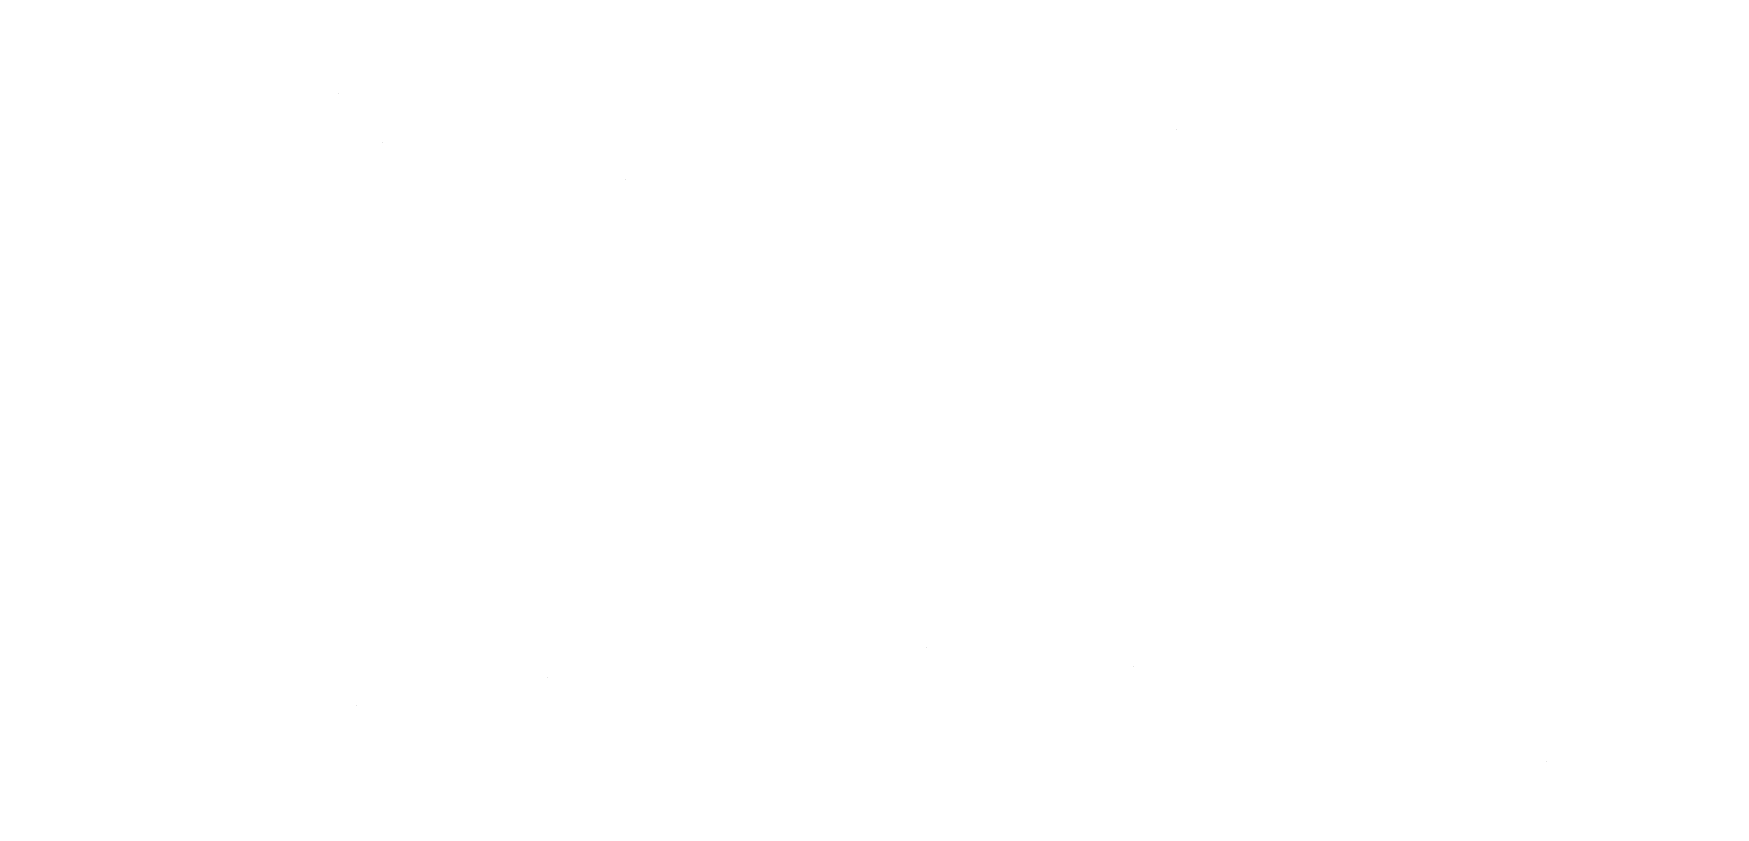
# Model space of a CAD drawing. Header units: millimetres. Extents: x -0.7 to 17.2, y -0.7 to 12.5.
# Drawn here: x 2.042 to 2.944, y 3.73 to 4.145 of the extents above; entities that cross this region are included whole.
import ezdxf

# ---------------------------------------------------------------- set-up
doc = ezdxf.new("R2010")
doc.units = ezdxf.units.MM
doc.layers.add('TEXT', color=7, linetype='Continuous')

msp = doc.modelspace()

# ---------------------------------------------------------------- linework, layer by layer
at = {"layer": 'TEXT', "color": 7, "lineweight": 0, "const_width": 0.0000000392}
for points in [[(2.09049, 4.14397), (2.09049, 4.14397), (2.08961, 4.13933), (2.08791, 4.13551), (2.08539, 4.13251), (2.08539, 4.13251), (2.08188, 4.13034), (2.07721, 4.12904), (2.07139, 4.12861), (2.07139, 4.12861), (2.06543, 4.12904), (2.06077, 4.13032), (2.05739, 4.13245), (2.05739, 4.13245), (2.05506, 4.13544), (2.05353, 4.13928), (2.0528, 4.14397), (2.06108, 4.14397), (2.06108, 4.14397), (2.06162, 4.14073), (2.06258, 4.13829), (2.06396, 4.13664), (2.06396, 4.13664), (2.06586, 4.1356), (2.06841, 4.13498), (2.07159, 4.13477), (2.07159, 4.13477), (2.07447, 4.13499), (2.07691, 4.13565), (2.07891, 4.13674), (2.07891, 4.13674), (2.08046, 4.13842), (2.08152, 4.14083), (2.0821, 4.14397), (2.09049, 4.14397)], [(2.13505, 4.09991), (2.13505, 4.09991), (2.13565, 4.1109), (2.13743, 4.12015), (2.14041, 4.12765), (2.14041, 4.12765), (2.14471, 4.13346), (2.15047, 4.13762), (2.15769, 4.14013), (2.15769, 4.14013), (2.16204, 4.14104), (2.16631, 4.14189), (2.17053, 4.14267), (2.17053, 4.14267), (2.17461, 4.14338), (2.17852, 4.14406), (2.18225, 4.14468), (2.18376, 4.1369), (2.18376, 4.1369), (2.1813, 4.13654), (2.17864, 4.13612), (2.17578, 4.13564), (2.17578, 4.13564), (2.17283, 4.13513), (2.1699, 4.13463), (2.16699, 4.13412), (2.16699, 4.13412), (2.16423, 4.13363), (2.16174, 4.13314), (2.15951, 4.13266), (2.15951, 4.13266), (2.15544, 4.13128), (2.15197, 4.129), (2.14911, 4.12584), (2.14911, 4.12584), (2.14692, 4.12157), (2.14547, 4.11596), (2.14476, 4.10902), (2.14537, 4.10902), (2.14537, 4.10902), (2.14643, 4.11031), (2.14773, 4.11162), (2.14926, 4.11296), (2.14926, 4.11296), (2.15103, 4.11424), (2.15301, 4.11538), (2.15522, 4.11639), (2.15522, 4.11639), (2.15766, 4.11718), (2.1603, 4.11765), (2.16316, 4.11781), (2.16316, 4.11781), (2.16959, 4.11705), (2.17488, 4.1148), (2.17903, 4.11104), (2.17903, 4.11104), (2.182, 4.10607), (2.18379, 4.10021), (2.18438, 4.09346), (2.18438, 4.09346), (2.18403, 4.08778), (2.18299, 4.08276), (2.18125, 4.0784), (2.18125, 4.0784), (2.17889, 4.0747), (2.17599, 4.07168), (2.17256, 4.06935), (2.17256, 4.06935), (2.16865, 4.0677), (2.16434, 4.0667), (2.15962, 4.06637), (2.15962, 4.06637), (2.15265, 4.06733), (2.14669, 4.07019), (2.14173, 4.07496), (2.14173, 4.07496), (2.13803, 4.08155), (2.1358, 4.08987), (2.13505, 4.09991)], [(2.9063, 4.14397), (2.9063, 4.14397), (2.90542, 4.13933), (2.90372, 4.13551), (2.9012, 4.13251), (2.9012, 4.13251), (2.89769, 4.13034), (2.89302, 4.12904), (2.8872, 4.12861), (2.8872, 4.12861), (2.88124, 4.12904), (2.87658, 4.13032), (2.8732, 4.13245), (2.8732, 4.13245), (2.87087, 4.13544), (2.86934, 4.13928), (2.86861, 4.14397), (2.87689, 4.14397), (2.87689, 4.14397), (2.87744, 4.14073), (2.8784, 4.13829), (2.87977, 4.13664), (2.87977, 4.13664), (2.88168, 4.1356), (2.88422, 4.13498), (2.8874, 4.13477), (2.8874, 4.13477), (2.89028, 4.13499), (2.89272, 4.13565), (2.89472, 4.13674), (2.89472, 4.13674), (2.89627, 4.13842), (2.89733, 4.14083), (2.89791, 4.14397), (2.9063, 4.14397)], [(2.05501, 4.08849), (2.055, 4.08754), (2.05497, 4.08633), (2.05491, 4.08485), (2.05491, 4.08485), (2.05484, 4.08323), (2.05475, 4.08161), (2.05466, 4.07999), (2.05466, 4.07999), (2.05456, 4.07849), (2.05448, 4.07721), (2.05441, 4.07616), (2.08341, 4.12153), (2.09433, 4.12153), (2.09433, 4.06737), (2.08604, 4.06737), (2.08604, 4.0993), (2.08604, 4.0993), (2.08605, 4.10049), (2.08606, 4.10191), (2.08609, 4.10355), (2.08609, 4.10355), (2.08613, 4.10529), (2.08618, 4.10703), (2.08624, 4.10875), (2.08624, 4.10875), (2.08631, 4.11033), (2.08638, 4.11162), (2.08644, 4.11264), (2.05764, 4.06737), (2.04663, 4.06737), (2.04663, 4.12153), (2.05502, 4.12153), (2.05501, 4.08849)], [(2.21893, 4.12245), (2.21893, 4.12245), (2.22496, 4.12197), (2.22984, 4.12052), (2.23358, 4.11811), (2.23358, 4.11811), (2.23622, 4.11464), (2.2378, 4.11002), (2.23833, 4.10426), (2.23833, 4.06738), (2.23186, 4.06738), (2.23014, 4.07506), (2.22974, 4.07506), (2.22974, 4.07506), (2.22734, 4.07235), (2.22487, 4.07016), (2.22231, 4.06849), (2.22231, 4.06849), (2.21939, 4.06731), (2.2158, 4.0666), (2.21155, 4.06637), (2.21155, 4.06637), (2.20691, 4.0668), (2.20283, 4.06809), (2.19932, 4.07025), (2.19932, 4.07025), (2.19662, 4.07334), (2.19501, 4.0774), (2.19447, 4.08243), (2.19447, 4.08243), (2.19518, 4.08741), (2.1973, 4.09157), (2.20083, 4.09491), (2.20083, 4.09491), (2.20584, 4.0974), (2.21238, 4.099), (2.22044, 4.09971), (2.22964, 4.10001), (2.22964, 4.10325), (2.22964, 4.10325), (2.22931, 4.1073), (2.22833, 4.11043), (2.2267, 4.11264), (2.2267, 4.11264), (2.22448, 4.1141), (2.22172, 4.11498), (2.21842, 4.11527), (2.21842, 4.11527), (2.21564, 4.11513), (2.21294, 4.11471), (2.21034, 4.11401), (2.21034, 4.11401), (2.20783, 4.11313), (2.20544, 4.11216), (2.20316, 4.11113), (2.20043, 4.1178), (2.20043, 4.1178), (2.20294, 4.11901), (2.20574, 4.12011), (2.20882, 4.12108), (2.20882, 4.12108), (2.2121, 4.12184), (2.21547, 4.12229), (2.21893, 4.12245)], [(2.28714, 4.12154), (2.29684, 4.12154), (2.2737, 4.09546), (2.29876, 4.06737), (2.28845, 4.06737), (2.264, 4.09486), (2.264, 4.06737), (2.25511, 4.06737), (2.25511, 4.12154), (2.264, 4.12154), (2.264, 4.09526), (2.28714, 4.12154)], [(2.35657, 4.06636), (2.35657, 4.06636), (2.35196, 4.06669), (2.3477, 4.06766), (2.34379, 4.06929), (2.34379, 4.06929), (2.34032, 4.07161), (2.33738, 4.07464), (2.33499, 4.07839), (2.33499, 4.07839), (2.33322, 4.08288), (2.33216, 4.08814), (2.33181, 4.09416), (2.33181, 4.09416), (2.33218, 4.10041), (2.33329, 4.10584), (2.33515, 4.11043), (2.33515, 4.11043), (2.33763, 4.11424), (2.34065, 4.1173), (2.34419, 4.11963), (2.34419, 4.11963), (2.34817, 4.12126), (2.3525, 4.12223), (2.35718, 4.12256), (2.35718, 4.12256), (2.35991, 4.12246), (2.36257, 4.12218), (2.36516, 4.1217), (2.36516, 4.1217), (2.36756, 4.12109), (2.36965, 4.1204), (2.37143, 4.11963), (2.3687, 4.11225), (2.3687, 4.11225), (2.36699, 4.11284), (2.3651, 4.11342), (2.36303, 4.11397), (2.36303, 4.11397), (2.36092, 4.11442), (2.3589, 4.11469), (2.35698, 4.11478), (2.35698, 4.11478), (2.3481, 4.1125), (2.34278, 4.10566), (2.34101, 4.09426), (2.34101, 4.09426), (2.34144, 4.08824), (2.34274, 4.08324), (2.3449, 4.07926), (2.3449, 4.07926), (2.34791, 4.07637), (2.35177, 4.07463), (2.35647, 4.07405), (2.35647, 4.07405), (2.35931, 4.07415), (2.36192, 4.07446), (2.3643, 4.07496), (2.3643, 4.07496), (2.36649, 4.07561), (2.36856, 4.07636), (2.37051, 4.07719), (2.37051, 4.06931), (2.37051, 4.06931), (2.36863, 4.06844), (2.36662, 4.06771), (2.36449, 4.06713), (2.36449, 4.06713), (2.36216, 4.06671), (2.35951, 4.06645), (2.35657, 4.06636)], [(2.46773, 4.12154), (2.46773, 4.06737), (2.45974, 4.06737), (2.45974, 4.10193), (2.45974, 4.10193), (2.45976, 4.10337), (2.45981, 4.10485), (2.45989, 4.10638), (2.45989, 4.10638), (2.46, 4.10792), (2.46012, 4.10943), (2.46025, 4.11093), (2.45994, 4.11093), (2.44226, 4.06737), (2.43478, 4.06737), (2.4176, 4.11093), (2.4173, 4.11093), (2.4173, 4.11093), (2.41746, 4.10787), (2.41757, 4.10477), (2.4176, 4.10163), (2.4176, 4.06737), (2.40962, 4.06737), (2.40962, 4.12153), (2.42144, 4.12153), (2.43852, 4.07798), (2.4559, 4.12153), (2.46773, 4.12154)], [(2.50592, 4.12255), (2.50592, 4.12255), (2.51035, 4.12221), (2.51434, 4.1212), (2.5179, 4.11952), (2.5179, 4.11952), (2.52098, 4.11722), (2.52353, 4.11437), (2.52558, 4.11098), (2.52558, 4.11098), (2.52706, 4.1071), (2.52796, 4.1028), (2.52826, 4.09809), (2.52826, 4.09274), (2.49117, 4.09274), (2.49117, 4.09274), (2.49178, 4.0871), (2.49335, 4.08243), (2.49587, 4.07874), (2.49587, 4.07874), (2.49927, 4.07607), (2.50346, 4.07447), (2.50845, 4.07394), (2.50845, 4.07394), (2.51175, 4.07405), (2.5148, 4.07437), (2.51759, 4.0749), (2.51759, 4.0749), (2.52028, 4.07563), (2.52303, 4.07656), (2.52583, 4.07768), (2.52583, 4.0699), (2.52583, 4.0699), (2.52308, 4.06879), (2.52035, 4.0679), (2.51764, 4.06722), (2.51764, 4.06722), (2.51478, 4.06674), (2.51158, 4.06646), (2.50804, 4.06636), (2.50804, 4.06636), (2.50312, 4.06671), (2.49859, 4.06775), (2.49446, 4.06949), (2.49446, 4.06949), (2.49081, 4.07193), (2.48774, 4.07504), (2.48526, 4.07884), (2.48526, 4.07884), (2.48344, 4.0833), (2.48234, 4.08836), (2.48198, 4.09405), (2.48198, 4.09405), (2.48231, 4.0997), (2.4833, 4.10479), (2.48496, 4.10931), (2.48496, 4.10931), (2.48721, 4.11323), (2.49001, 4.11649), (2.49335, 4.11911), (2.49335, 4.11911), (2.49714, 4.12102), (2.50134, 4.12217), (2.50592, 4.12255)], [(2.61547, 4.12154), (2.61547, 4.06737), (2.542, 4.06737), (2.542, 4.12154), (2.55089, 4.12154), (2.55089, 4.07485), (2.57424, 4.07485), (2.57424, 4.12154), (2.58313, 4.12154), (2.58313, 4.07485), (2.60657, 4.07485), (2.60657, 4.12154), (2.61547, 4.12154)], [(2.65326, 4.12245), (2.65326, 4.12245), (2.65929, 4.12197), (2.66417, 4.12052), (2.66791, 4.11811), (2.66791, 4.11811), (2.67055, 4.11464), (2.67213, 4.11002), (2.67266, 4.10426), (2.67266, 4.06738), (2.66619, 4.06738), (2.66448, 4.07506), (2.66407, 4.07506), (2.66407, 4.07506), (2.66167, 4.07235), (2.6592, 4.07016), (2.65664, 4.06849), (2.65664, 4.06849), (2.65372, 4.06731), (2.65013, 4.0666), (2.64588, 4.06637), (2.64588, 4.06637), (2.64124, 4.0668), (2.63717, 4.06809), (2.63365, 4.07025), (2.63365, 4.07025), (2.63096, 4.07334), (2.62934, 4.0774), (2.6288, 4.08243), (2.6288, 4.08243), (2.62951, 4.08741), (2.63163, 4.09157), (2.63517, 4.09491), (2.63517, 4.09491), (2.64017, 4.0974), (2.64671, 4.099), (2.65477, 4.09971), (2.66397, 4.10001), (2.66397, 4.10325), (2.66397, 4.10325), (2.66364, 4.1073), (2.66266, 4.11043), (2.66104, 4.11264), (2.66104, 4.11264), (2.65881, 4.1141), (2.65605, 4.11498), (2.65275, 4.11527), (2.65275, 4.11527), (2.64997, 4.11513), (2.64727, 4.11471), (2.64467, 4.11401), (2.64467, 4.11401), (2.64217, 4.11313), (2.63977, 4.11216), (2.63749, 4.11113), (2.63477, 4.1178), (2.63477, 4.1178), (2.63727, 4.11901), (2.64007, 4.12011), (2.64315, 4.12108), (2.64315, 4.12108), (2.64643, 4.12184), (2.6498, 4.12229), (2.65326, 4.12245)], [(2.73067, 4.06737), (2.72168, 4.06737), (2.72168, 4.11416), (2.70571, 4.11416), (2.70571, 4.11416), (2.70472, 4.10351), (2.70351, 4.09433), (2.70207, 4.08662), (2.70207, 4.08662), (2.70035, 4.08029), (2.6983, 4.07522), (2.69591, 4.07142), (2.69591, 4.07142), (2.69312, 4.06878), (2.68989, 4.0672), (2.68621, 4.06667), (2.68621, 4.06667), (2.68534, 4.06668), (2.68448, 4.06673), (2.68363, 4.06682), (2.68363, 4.06682), (2.68284, 4.06695), (2.68215, 4.06713), (2.68156, 4.06737), (2.68156, 4.07404), (2.68156, 4.07404), (2.68198, 4.07392), (2.68241, 4.07382), (2.68288, 4.07374), (2.68288, 4.07374), (2.68335, 4.07369), (2.68382, 4.07365), (2.68429, 4.07364), (2.68429, 4.07364), (2.68768, 4.07493), (2.6906, 4.0788), (2.69303, 4.08526), (2.69303, 4.08526), (2.69505, 4.09445), (2.69671, 4.10655), (2.69803, 4.12154), (2.73067, 4.12154), (2.73067, 4.06737)], [(2.77988, 4.12154), (2.78958, 4.12154), (2.76644, 4.09546), (2.7915, 4.06737), (2.78119, 4.06737), (2.75674, 4.09486), (2.75674, 4.06737), (2.74785, 4.06737), (2.74785, 4.12154), (2.75674, 4.12154), (2.75674, 4.09526), (2.77988, 4.12154)], [(2.84839, 4.09456), (2.84839, 4.09456), (2.84764, 4.08627), (2.84536, 4.07933), (2.84158, 4.07374), (2.84158, 4.07374), (2.83649, 4.06964), (2.83034, 4.06718), (2.82313, 4.06636), (2.82313, 4.06636), (2.81852, 4.06673), (2.81426, 4.06782), (2.81035, 4.06965), (2.81035, 4.06965), (2.80687, 4.07217), (2.80393, 4.07537), (2.8015, 4.07924), (2.8015, 4.07924), (2.79971, 4.08375), (2.79863, 4.08886), (2.79827, 4.09456), (2.79827, 4.09456), (2.79902, 4.10283), (2.80128, 4.10974), (2.80504, 4.11527), (2.80504, 4.11527), (2.81009, 4.11931), (2.81622, 4.12174), (2.82343, 4.12255), (2.82343, 4.12255), (2.82815, 4.12218), (2.83248, 4.12109), (2.83641, 4.11926), (2.83641, 4.11926), (2.83988, 4.11675), (2.84282, 4.11358), (2.84521, 4.10976), (2.84521, 4.10976), (2.84698, 4.10531), (2.84804, 4.10024), (2.84839, 4.09456)], [(2.87082, 4.08849), (2.87081, 4.08754), (2.87078, 4.08633), (2.87072, 4.08485), (2.87072, 4.08485), (2.87065, 4.08323), (2.87057, 4.08161), (2.87047, 4.07999), (2.87047, 4.07999), (2.87038, 4.07849), (2.87029, 4.07721), (2.87022, 4.07616), (2.89922, 4.12153), (2.91014, 4.12153), (2.91014, 4.06737), (2.90185, 4.06737), (2.90185, 4.0993), (2.90185, 4.0993), (2.90186, 4.10049), (2.90188, 4.10191), (2.9019, 4.10355), (2.9019, 4.10355), (2.90194, 4.10529), (2.90199, 4.10703), (2.90205, 4.10875), (2.90205, 4.10875), (2.90212, 4.11033), (2.90219, 4.11162), (2.90225, 4.11264), (2.87345, 4.06737), (2.86244, 4.06737), (2.86244, 4.12153), (2.87083, 4.12153), (2.87082, 4.08849)], [(2.16033, 4.07375), (2.16443, 4.07422), (2.16796, 4.07563), (2.17094, 4.07799), (2.17094, 4.07799), (2.17318, 4.08149), (2.17453, 4.08634), (2.17498, 4.09254), (2.17498, 4.09254), (2.17464, 4.09768), (2.17361, 4.10204), (2.1719, 4.10563), (2.1719, 4.10563), (2.1694, 4.1083), (2.16602, 4.1099), (2.16174, 4.11043), (2.16174, 4.11043), (2.15887, 4.11021), (2.15617, 4.10955), (2.15365, 4.10846), (2.15365, 4.10846), (2.15136, 4.10708), (2.14934, 4.10558), (2.14759, 4.10396), (2.14759, 4.10396), (2.14613, 4.10237), (2.14499, 4.10095), (2.14416, 4.09972), (2.14416, 4.09972), (2.14424, 4.09645), (2.14447, 4.09325), (2.14487, 4.09011), (2.14487, 4.09011), (2.14546, 4.08712), (2.14628, 4.08434), (2.14734, 4.08178), (2.14734, 4.08178), (2.14868, 4.07949), (2.15033, 4.07753), (2.15229, 4.07592), (2.15229, 4.07592), (2.1546, 4.07471), (2.15728, 4.07399), (2.16033, 4.07375)], [(2.50582, 4.11527), (2.50188, 4.11481), (2.49853, 4.11345), (2.49577, 4.11117), (2.49577, 4.11117), (2.49364, 4.10809), (2.49218, 4.1043), (2.49138, 4.09981), (2.51896, 4.09981), (2.51896, 4.09981), (2.51856, 4.1041), (2.51748, 4.10782), (2.51573, 4.11097), (2.51573, 4.11097), (2.51324, 4.11336), (2.50994, 4.11479), (2.50582, 4.11527)], [(2.80746, 4.09456), (2.80789, 4.0886), (2.80915, 4.08353), (2.81125, 4.07935), (2.81125, 4.07935), (2.81428, 4.07623), (2.8183, 4.07436), (2.82333, 4.07374), (2.82333, 4.07374), (2.8283, 4.07436), (2.83231, 4.07623), (2.83535, 4.07934), (2.83535, 4.07934), (2.83749, 4.08353), (2.83877, 4.0886), (2.83919, 4.09456), (2.83919, 4.09456), (2.83877, 4.1005), (2.83749, 4.10552), (2.83535, 4.10962), (2.83535, 4.10962), (2.8323, 4.11265), (2.82826, 4.11447), (2.82323, 4.11507), (2.82323, 4.11507), (2.81821, 4.11447), (2.8142, 4.11265), (2.8112, 4.10962), (2.8112, 4.10962), (2.80913, 4.10552), (2.80788, 4.1005), (2.80746, 4.09456)], [(2.22155, 4.09354), (2.21551, 4.093), (2.21084, 4.09193), (2.20756, 4.09031), (2.20756, 4.09031), (2.2054, 4.08816), (2.2041, 4.0855), (2.20367, 4.08233), (2.20367, 4.08233), (2.20398, 4.07957), (2.2049, 4.07734), (2.20644, 4.07566), (2.20644, 4.07566), (2.20847, 4.07448), (2.21085, 4.07377), (2.21357, 4.07354), (2.21357, 4.07354), (2.21789, 4.07396), (2.2217, 4.07522), (2.22499, 4.07733), (2.22499, 4.07733), (2.22752, 4.08031), (2.22903, 4.0842), (2.22954, 4.08899), (2.22954, 4.09385), (2.22155, 4.09354)], [(2.65588, 4.09354), (2.64984, 4.093), (2.64517, 4.09193), (2.64189, 4.09031), (2.64189, 4.09031), (2.63973, 4.08816), (2.63843, 4.0855), (2.638, 4.08233), (2.638, 4.08233), (2.63831, 4.07957), (2.63923, 4.07734), (2.64078, 4.07566), (2.64078, 4.07566), (2.6428, 4.07448), (2.64518, 4.07377), (2.6479, 4.07354), (2.6479, 4.07354), (2.65223, 4.07396), (2.65603, 4.07522), (2.65932, 4.07733), (2.65932, 4.07733), (2.66185, 4.08031), (2.66336, 4.0842), (2.66387, 4.08899), (2.66387, 4.09385), (2.65588, 4.09354)], [(2.54594, 3.83065), (2.54594, 3.83065), (2.54506, 3.82601), (2.54336, 3.82218), (2.54084, 3.81918), (2.54084, 3.81918), (2.53733, 3.81702), (2.53266, 3.81572), (2.52684, 3.81529), (2.52684, 3.81529), (2.52088, 3.81572), (2.51622, 3.817), (2.51284, 3.81913), (2.51284, 3.81913), (2.51051, 3.82211), (2.50898, 3.82595), (2.50825, 3.83064), (2.51653, 3.83064), (2.51653, 3.83064), (2.51708, 3.82741), (2.51804, 3.82496), (2.51941, 3.82332), (2.51941, 3.82332), (2.52132, 3.82228), (2.52386, 3.82166), (2.52704, 3.82145), (2.52704, 3.82145), (2.52992, 3.82167), (2.53236, 3.82232), (2.53436, 3.82342), (2.53436, 3.82342), (2.53591, 3.8251), (2.53697, 3.82751), (2.53755, 3.83064), (2.54594, 3.83065)], [(2.06694, 3.80913), (2.06694, 3.80913), (2.07297, 3.80864), (2.07786, 3.8072), (2.08159, 3.80478), (2.08159, 3.80478), (2.08423, 3.80131), (2.08582, 3.7967), (2.08634, 3.79094), (2.08634, 3.75405), (2.07988, 3.75405), (2.07816, 3.76173), (2.07775, 3.76173), (2.07775, 3.76173), (2.07536, 3.75903), (2.07288, 3.75684), (2.07033, 3.75516), (2.07033, 3.75516), (2.0674, 3.75399), (2.06381, 3.75328), (2.05956, 3.75304), (2.05956, 3.75304), (2.05492, 3.75348), (2.05085, 3.75477), (2.04733, 3.75693), (2.04733, 3.75693), (2.04464, 3.76001), (2.04302, 3.76407), (2.04248, 3.76911), (2.04248, 3.76911), (2.04319, 3.77409), (2.04531, 3.77825), (2.04885, 3.78159), (2.04885, 3.78159), (2.05386, 3.78408), (2.06039, 3.78568), (2.06845, 3.78639), (2.07765, 3.78669), (2.07765, 3.78992), (2.07765, 3.78992), (2.07732, 3.79397), (2.07635, 3.79711), (2.07472, 3.79932), (2.07472, 3.79932), (2.0725, 3.80078), (2.06973, 3.80165), (2.06643, 3.80195), (2.06643, 3.80195), (2.06365, 3.80181), (2.06096, 3.80139), (2.05835, 3.80068), (2.05835, 3.80068), (2.05585, 3.7998), (2.05346, 3.79884), (2.05118, 3.7978), (2.04845, 3.80447), (2.04845, 3.80447), (2.05095, 3.80569), (2.05375, 3.80678), (2.05684, 3.80775), (2.05684, 3.80775), (2.06012, 3.80851), (2.06348, 3.80897), (2.06694, 3.80913)], [(2.14051, 3.80074), (2.12282, 3.80074), (2.12282, 3.75405), (2.11403, 3.75405), (2.11403, 3.80074), (2.09655, 3.80074), (2.09655, 3.80822), (2.14051, 3.80822), (2.14051, 3.80074)], [(2.15961, 3.77517), (2.15961, 3.77517), (2.1596, 3.77422), (2.15957, 3.77301), (2.15951, 3.77153), (2.15951, 3.77153), (2.15944, 3.76991), (2.15936, 3.76829), (2.15926, 3.76668), (2.15926, 3.76668), (2.15917, 3.76517), (2.15908, 3.76389), (2.15901, 3.76284), (2.18801, 3.80821), (2.19893, 3.80821), (2.19893, 3.75405), (2.19064, 3.75405), (2.19064, 3.78598), (2.19064, 3.78598), (2.19065, 3.78718), (2.19067, 3.78859), (2.19069, 3.79023), (2.19069, 3.79023), (2.19073, 3.79198), (2.19078, 3.79371), (2.19084, 3.79543), (2.19084, 3.79543), (2.19091, 3.79701), (2.19098, 3.79831), (2.19104, 3.79932), (2.16224, 3.75405), (2.15123, 3.75405), (2.15123, 3.80821), (2.15962, 3.80821), (2.15961, 3.77517)], [(2.22398, 3.78851), (2.22398, 3.78851), (2.22514, 3.78335), (2.22861, 3.78025), (2.23439, 3.77921), (2.23439, 3.77921), (2.23766, 3.77939), (2.24072, 3.77991), (2.24359, 3.78078), (2.24359, 3.78078), (2.24637, 3.78194), (2.2492, 3.78334), (2.25207, 3.78497), (2.25207, 3.80821), (2.26097, 3.80821), (2.26097, 3.75405), (2.25207, 3.75405), (2.25207, 3.7782), (2.25207, 3.7782), (2.24906, 3.77639), (2.24608, 3.77486), (2.24313, 3.7736), (2.24313, 3.7736), (2.24, 3.77268), (2.23648, 3.77212), (2.23257, 3.77194), (2.23257, 3.77194), (2.22746, 3.77242), (2.22316, 3.77387), (2.21969, 3.77628), (2.21969, 3.77628), (2.21713, 3.7795), (2.2156, 3.78338), (2.21509, 3.7879), (2.21509, 3.80821), (2.22398, 3.80821), (2.22398, 3.78851)], [(2.29906, 3.80922), (2.29906, 3.80922), (2.30349, 3.80889), (2.30749, 3.80788), (2.31104, 3.8062), (2.31104, 3.8062), (2.31412, 3.8039), (2.31668, 3.80105), (2.31872, 3.79765), (2.31872, 3.79765), (2.32021, 3.79378), (2.3211, 3.78948), (2.3214, 3.78477), (2.3214, 3.77942), (2.28431, 3.77942), (2.28431, 3.77942), (2.28492, 3.77377), (2.28649, 3.76911), (2.28901, 3.76542), (2.28901, 3.76542), (2.29241, 3.76275), (2.2966, 3.76115), (2.30159, 3.76062), (2.30159, 3.76062), (2.3049, 3.76072), (2.30794, 3.76104), (2.31073, 3.76157), (2.31073, 3.76157), (2.31342, 3.76231), (2.31617, 3.76324), (2.31897, 3.76436), (2.31897, 3.75658), (2.31897, 3.75658), (2.31622, 3.75547), (2.31349, 3.75458), (2.31078, 3.7539), (2.31078, 3.7539), (2.30792, 3.75342), (2.30472, 3.75313), (2.30119, 3.75304), (2.30119, 3.75304), (2.29626, 3.75339), (2.29173, 3.75443), (2.2876, 3.75617), (2.2876, 3.75617), (2.28395, 3.7586), (2.28088, 3.76172), (2.2784, 3.76552), (2.2784, 3.76552), (2.27658, 3.76997), (2.27548, 3.77504), (2.27512, 3.78073), (2.27512, 3.78073), (2.27545, 3.78638), (2.27644, 3.79146), (2.2781, 3.79599), (2.2781, 3.79599), (2.28036, 3.7999), (2.28315, 3.80317), (2.28649, 3.80579), (2.28649, 3.80579), (2.29029, 3.8077), (2.29448, 3.80884), (2.29906, 3.80922)], [(2.35687, 3.75304), (2.35687, 3.75304), (2.35226, 3.75336), (2.348, 3.75434), (2.34409, 3.75597), (2.34409, 3.75597), (2.34062, 3.75828), (2.33769, 3.76132), (2.3353, 3.76507), (2.3353, 3.76507), (2.33353, 3.76956), (2.33247, 3.77481), (2.33211, 3.78083), (2.33211, 3.78083), (2.33248, 3.78709), (2.3336, 3.79251), (2.33545, 3.79711), (2.33545, 3.79711), (2.33794, 3.80091), (2.34095, 3.80398), (2.34449, 3.8063), (2.34449, 3.8063), (2.34847, 3.80793), (2.3528, 3.80891), (2.35748, 3.80923), (2.35748, 3.80923), (2.36021, 3.80914), (2.36287, 3.80885), (2.36546, 3.80838), (2.36546, 3.80838), (2.36787, 3.80776), (2.36996, 3.80707), (2.37173, 3.8063), (2.369, 3.79893), (2.369, 3.79893), (2.36729, 3.79952), (2.36541, 3.80009), (2.36334, 3.80064), (2.36334, 3.80064), (2.36123, 3.80109), (2.35921, 3.80136), (2.35728, 3.80145), (2.35728, 3.80145), (2.34841, 3.79917), (2.34309, 3.79234), (2.34131, 3.78094), (2.34131, 3.78094), (2.34174, 3.77492), (2.34304, 3.76992), (2.3452, 3.76594), (2.3452, 3.76594), (2.34821, 3.76304), (2.35207, 3.76131), (2.35677, 3.76073), (2.35677, 3.76073), (2.35962, 3.76083), (2.36223, 3.76113), (2.3646, 3.76164), (2.3646, 3.76164), (2.3668, 3.76229), (2.36887, 3.76303), (2.37081, 3.76386), (2.37081, 3.75598), (2.37081, 3.75598), (2.36893, 3.75511), (2.36693, 3.75439), (2.3648, 3.75381), (2.3648, 3.75381), (2.36246, 3.75339), (2.35982, 3.75313), (2.35687, 3.75304)], [(2.41568, 3.80821), (2.42538, 3.80821), (2.40224, 3.78214), (2.4273, 3.75405), (2.41699, 3.75405), (2.39254, 3.78154), (2.39254, 3.75405), (2.38365, 3.75405), (2.38365, 3.80821), (2.39254, 3.80821), (2.39254, 3.78194), (2.41568, 3.80821)], [(2.4455, 3.77517), (2.4455, 3.77517), (2.44548, 3.77422), (2.44545, 3.77301), (2.4454, 3.77153), (2.4454, 3.77153), (2.44532, 3.76991), (2.44524, 3.76829), (2.44514, 3.76668), (2.44514, 3.76668), (2.44505, 3.76517), (2.44496, 3.76389), (2.44489, 3.76284), (2.4739, 3.80821), (2.48481, 3.80821), (2.48481, 3.75405), (2.47653, 3.75405), (2.47653, 3.78598), (2.47653, 3.78598), (2.47653, 3.78718), (2.47655, 3.78859), (2.47658, 3.79023), (2.47658, 3.79023), (2.47661, 3.79198), (2.47666, 3.79371), (2.47672, 3.79543), (2.47672, 3.79543), (2.47679, 3.79701), (2.47686, 3.79831), (2.47693, 3.79932), (2.44813, 3.75405), (2.43711, 3.75405), (2.43711, 3.80821), (2.4455, 3.80821), (2.4455, 3.77517)], [(2.51046, 3.77516), (2.51045, 3.77422), (2.51042, 3.77301), (2.51036, 3.77152), (2.51036, 3.77152), (2.51029, 3.76991), (2.51021, 3.76829), (2.51011, 3.76667), (2.51011, 3.76667), (2.51002, 3.76517), (2.50993, 3.76389), (2.50986, 3.76283), (2.53886, 3.80821), (2.54978, 3.80821), (2.54978, 3.75404), (2.54149, 3.75404), (2.54149, 3.78598), (2.54149, 3.78598), (2.5415, 3.78717), (2.54152, 3.78858), (2.54154, 3.79022), (2.54154, 3.79022), (2.54158, 3.79197), (2.54163, 3.79371), (2.54169, 3.79543), (2.54169, 3.79543), (2.54176, 3.79701), (2.54183, 3.7983), (2.54189, 3.79932), (2.51309, 3.75404), (2.50208, 3.75404), (2.50208, 3.80821), (2.51047, 3.80821), (2.51046, 3.77516)], [(2.6191, 3.80922), (2.6191, 3.80922), (2.62534, 3.80845), (2.63072, 3.80613), (2.63522, 3.80225), (2.63522, 3.80225), (2.63862, 3.79682), (2.64066, 3.78981), (2.64134, 3.78123), (2.64134, 3.78123), (2.64066, 3.77274), (2.63862, 3.76574), (2.63522, 3.76021), (2.63522, 3.76021), (2.6307, 3.75623), (2.6253, 3.75384), (2.619, 3.75304), (2.619, 3.75304), (2.61507, 3.7533), (2.61161, 3.7541), (2.60864, 3.75542), (2.60864, 3.75542), (2.60611, 3.75708), (2.60397, 3.75892), (2.60223, 3.76092), (2.60162, 3.76092), (2.60162, 3.76092), (2.60176, 3.75968), (2.60189, 3.75823), (2.60203, 3.75658), (2.60203, 3.75658), (2.60214, 3.75491), (2.60221, 3.75339), (2.60223, 3.75203), (2.60223, 3.7298), (2.59334, 3.7298), (2.59334, 3.80821), (2.60061, 3.80821), (2.60183, 3.80084), (2.60223, 3.80084), (2.60223, 3.80084), (2.60402, 3.80307), (2.60614, 3.80506), (2.6086, 3.8068), (2.6086, 3.8068), (2.61152, 3.80815), (2.61502, 3.80896), (2.6191, 3.80922)], [(2.676, 3.80913), (2.676, 3.80913), (2.68203, 3.80864), (2.68691, 3.8072), (2.69065, 3.80478), (2.69065, 3.80478), (2.69329, 3.80131), (2.69487, 3.7967), (2.6954, 3.79094), (2.6954, 3.75405), (2.68893, 3.75405), (2.68721, 3.76173), (2.68681, 3.76173), (2.68681, 3.76173), (2.68441, 3.75903), (2.68194, 3.75684), (2.67938, 3.75516), (2.67938, 3.75516), (2.67646, 3.75399), (2.67287, 3.75328), (2.66862, 3.75304), (2.66862, 3.75304), (2.66398, 3.75348), (2.6599, 3.75477), (2.65639, 3.75693), (2.65639, 3.75693), (2.65369, 3.76001), (2.65208, 3.76407), (2.65154, 3.76911), (2.65154, 3.76911), (2.65224, 3.77409), (2.65437, 3.77825), (2.6579, 3.78159), (2.6579, 3.78159), (2.66291, 3.78408), (2.66944, 3.78568), (2.67751, 3.78639), (2.6867, 3.78669), (2.6867, 3.78992), (2.6867, 3.78992), (2.68638, 3.79397), (2.6854, 3.79711), (2.68377, 3.79932), (2.68377, 3.79932), (2.68155, 3.80078), (2.67879, 3.80165), (2.67549, 3.80195), (2.67549, 3.80195), (2.6727, 3.80181), (2.67001, 3.80139), (2.66741, 3.80068), (2.66741, 3.80068), (2.6649, 3.7998), (2.66251, 3.79884), (2.66023, 3.7978), (2.6575, 3.80447), (2.6575, 3.80447), (2.66001, 3.80569), (2.6628, 3.80678), (2.66589, 3.80775), (2.66589, 3.80775), (2.66917, 3.80851), (2.67254, 3.80897), (2.676, 3.80913)], [(2.7339, 3.75304), (2.7339, 3.75304), (2.72929, 3.75336), (2.72503, 3.75434), (2.72112, 3.75597), (2.72112, 3.75597), (2.71765, 3.75828), (2.71472, 3.76132), (2.71233, 3.76507), (2.71233, 3.76507), (2.71056, 3.76956), (2.7095, 3.77481), (2.70915, 3.78083), (2.70915, 3.78083), (2.70952, 3.78709), (2.71063, 3.79251), (2.71248, 3.79711), (2.71248, 3.79711), (2.71497, 3.80091), (2.71798, 3.80398), (2.72153, 3.8063), (2.72153, 3.8063), (2.72551, 3.80793), (2.72984, 3.80891), (2.73451, 3.80923), (2.73451, 3.80923), (2.73724, 3.80914), (2.7399, 3.80885), (2.7425, 3.80838), (2.7425, 3.80838), (2.7449, 3.80776), (2.74699, 3.80707), (2.74876, 3.8063), (2.74604, 3.79893), (2.74604, 3.79893), (2.74433, 3.79952), (2.74244, 3.80009), (2.74037, 3.80064), (2.74037, 3.80064), (2.73826, 3.80109), (2.73624, 3.80136), (2.73431, 3.80145), (2.73431, 3.80145), (2.72544, 3.79917), (2.72012, 3.79234), (2.71834, 3.78094), (2.71834, 3.78094), (2.71878, 3.77492), (2.72007, 3.76992), (2.72223, 3.76594), (2.72223, 3.76594), (2.72525, 3.76304), (2.72911, 3.76131), (2.7338, 3.76073), (2.7338, 3.76073), (2.73665, 3.76083), (2.73926, 3.76113), (2.74163, 3.76164), (2.74163, 3.76164), (2.74383, 3.76229), (2.7459, 3.76303), (2.74785, 3.76386), (2.74785, 3.75598), (2.74785, 3.75598), (2.74597, 3.75511), (2.74396, 3.75439), (2.74183, 3.75381), (2.74183, 3.75381), (2.73949, 3.75339), (2.73685, 3.75313), (2.7339, 3.75304)], [(2.80646, 3.80821), (2.80646, 3.75405), (2.79757, 3.75405), (2.79757, 3.80063), (2.76957, 3.80063), (2.76957, 3.75405), (2.76068, 3.75405), (2.76068, 3.80821), (2.80646, 3.80821)], [(2.82374, 3.75405), (2.82374, 3.80821), (2.83263, 3.80821), (2.83263, 3.78598), (2.84668, 3.78598), (2.84668, 3.78598), (2.85308, 3.78555), (2.85827, 3.78427), (2.86224, 3.78214), (2.86224, 3.78214), (2.86505, 3.77915), (2.86673, 3.77532), (2.8673, 3.77062), (2.8673, 3.77062), (2.86675, 3.76591), (2.86509, 3.76189), (2.86234, 3.75854), (2.86234, 3.75854), (2.85836, 3.75605), (2.853, 3.75455), (2.84628, 3.75405), (2.82374, 3.75405)], [(2.87629, 3.80821), (2.88518, 3.80821), (2.88518, 3.75405), (2.87629, 3.75405)], [(2.94359, 3.75405), (2.9346, 3.75405), (2.9346, 3.80084), (2.91863, 3.80084), (2.91863, 3.80084), (2.91764, 3.79019), (2.91643, 3.78101), (2.91499, 3.7733), (2.91499, 3.7733), (2.91327, 3.76696), (2.91122, 3.76189), (2.90883, 3.7581), (2.90883, 3.7581), (2.90605, 3.75546), (2.90281, 3.75387), (2.89913, 3.75334), (2.89913, 3.75334), (2.89826, 3.75336), (2.8974, 3.75341), (2.89655, 3.75349), (2.89655, 3.75349), (2.89576, 3.75362), (2.89507, 3.75381), (2.89448, 3.75405), (2.89448, 3.76072), (2.89448, 3.76072), (2.8949, 3.7606), (2.89534, 3.7605), (2.8958, 3.76042), (2.8958, 3.76042), (2.89627, 3.76036), (2.89674, 3.76033), (2.89721, 3.76032), (2.89721, 3.76032), (2.90061, 3.76161), (2.90352, 3.76548), (2.90595, 3.77194), (2.90595, 3.77194), (2.90797, 3.78113), (2.90963, 3.79322), (2.91095, 3.80821), (2.94359, 3.80821), (2.94359, 3.75405)], [(2.29897, 3.80195), (2.29502, 3.80149), (2.29167, 3.80013), (2.28891, 3.79785), (2.28891, 3.79785), (2.28678, 3.79477), (2.28532, 3.79098), (2.28452, 3.78648), (2.31211, 3.78648), (2.31211, 3.78648), (2.3117, 3.79078), (2.31063, 3.7945), (2.30887, 3.79765), (2.30887, 3.79765), (2.30638, 3.80004), (2.30308, 3.80147), (2.29897, 3.80195)], [(2.6175, 3.80174), (2.61252, 3.80123), (2.60863, 3.79968), (2.60583, 3.7971), (2.60583, 3.7971), (2.60392, 3.79346), (2.60273, 3.78874), (2.60224, 3.78295), (2.60224, 3.78123), (2.60224, 3.78123), (2.6026, 3.77507), (2.6037, 3.76993), (2.60552, 3.76582), (2.60552, 3.76582), (2.60834, 3.76282), (2.61239, 3.76102), (2.6177, 3.76041), (2.6177, 3.76041), (2.6208, 3.76072), (2.62352, 3.76163), (2.62583, 3.76314), (2.62583, 3.76314), (2.62778, 3.76518), (2.62936, 3.76766), (2.63059, 3.77057), (2.63059, 3.77057), (2.63145, 3.77386), (2.63198, 3.77744), (2.63215, 3.78134), (2.63215, 3.78134), (2.63175, 3.78712), (2.63056, 3.79207), (2.62856, 3.79619), (2.62856, 3.79619), (2.62574, 3.79928), (2.62205, 3.80113), (2.6175, 3.80174)], [(2.06957, 3.78022), (2.06352, 3.77968), (2.05886, 3.7786), (2.05557, 3.77698), (2.05557, 3.77698), (2.05341, 3.77484), (2.05211, 3.77218), (2.05168, 3.76901), (2.05168, 3.76901), (2.05199, 3.76624), (2.05292, 3.76402), (2.05446, 3.76233), (2.05446, 3.76233), (2.05649, 3.76116), (2.05886, 3.76045), (2.06158, 3.76021), (2.06158, 3.76021), (2.06591, 3.76063), (2.06972, 3.7619), (2.07301, 3.764), (2.07301, 3.764), (2.07553, 3.76698), (2.07705, 3.77087), (2.07755, 3.77567), (2.07755, 3.78052), (2.06957, 3.78022)], [(2.67862, 3.78022), (2.67258, 3.77968), (2.66791, 3.7786), (2.66463, 3.77698), (2.66463, 3.77698), (2.66247, 3.77484), (2.66117, 3.77218), (2.66074, 3.76901), (2.66074, 3.76901), (2.66104, 3.76624), (2.66197, 3.76402), (2.66351, 3.76233), (2.66351, 3.76233), (2.66554, 3.76116), (2.66791, 3.76045), (2.67064, 3.76021), (2.67064, 3.76021), (2.67496, 3.76063), (2.67877, 3.7619), (2.68206, 3.764), (2.68206, 3.764), (2.68459, 3.76698), (2.6861, 3.77087), (2.68661, 3.77567), (2.68661, 3.78052), (2.67862, 3.78022)], [(2.84547, 3.76122), (2.84907, 3.76144), (2.8522, 3.7621), (2.85487, 3.7632), (2.85487, 3.7632), (2.85689, 3.76484), (2.8581, 3.76715), (2.8585, 3.77012), (2.8585, 3.77012), (2.85813, 3.77307), (2.85702, 3.77531), (2.85517, 3.77684), (2.85517, 3.77684), (2.85262, 3.77783), (2.84942, 3.77842), (2.84556, 3.77861), (2.83263, 3.77861), (2.83263, 3.76123), (2.84547, 3.76122)]]:
    msp.add_lwpolyline(points, dxfattribs=at)

doc.saveas('drawing.dxf')
